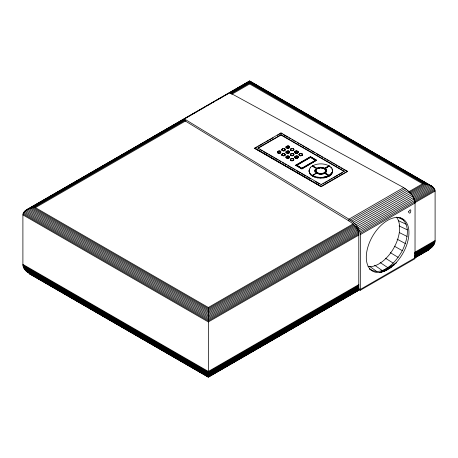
<?xml version="1.0" encoding="UTF-8"?>
<svg xmlns="http://www.w3.org/2000/svg" width="458" height="458" viewBox="0 0 458 458"><rect width="100%" height="100%" fill="white"/><g stroke="black" fill="none" stroke-linecap="round" stroke-linejoin="round"><path stroke-width="0.69" d="M359.902 289.17L208.344 376.671L28.196 272.665C25.413 270.81 22.911 267.89 22.9 264.386L22.9 214.882L23.329 213.01L25.488 210.48L249.656 80.969L432.512 186.629L434.671 189.16L435.1 191.032L435.1 240.536C435.089 244.04 432.587 246.959 429.804 248.814L414.845 257.419M348.933 220.939L348.967 219.176L403.67 187.597C409.131 190.997 414.421 196.31 415.057 203.014L415.022 258.678L360.314 290.257L358.774 289.29L358.809 233.798C358.19 228.136 353.502 223.825 348.933 220.939L184.271 120.357L184.271 118.874L348.967 219.176C354.423 222.582 359.719 227.895 360.349 234.599L360.314 290.257M369.583 268.955C382.648 277.685 396.582 261.112 402.307 250.675C407.099 240.902 411.547 224.826 400.429 217.733M277.451 151.701C280.113 156.281 282.975 148.444 277.451 151.701L277.451 152.583C278.098 153.859 281.521 153.482 280.657 151.816L280.657 151.461M281.716 149.468C286.92 145.175 285.082 154.655 281.716 149.468L281.779 150.087M281.722 149.823L281.779 149.205M281.716 154.46C285.489 150.447 286.651 158.428 281.779 155.079L281.779 154.203M285.157 150.081L285.214 149.463M286.044 146.966C291.248 142.678 289.41 152.159 286.044 146.966L286.107 147.585M286.044 147.327L286.107 146.709M285.157 155.079L285.214 154.46M286.044 151.964C291.328 147.648 289.324 157.271 286.044 151.964L286.107 152.617M286.044 152.359L286.107 151.701M286.044 156.962C286.468 155.628 288.74 155.64 289.485 156.699C290.109 158.766 285.878 158.937 286.044 156.962L286.107 157.581M286.044 157.317L286.107 156.699M289.485 147.585L289.542 146.966M289.485 152.617L289.542 151.964M290.429 149.205L290.435 150.087L291.248 150.693L292.994 150.693L293.813 150.081C294.317 148.226 291.208 147.957 290.429 149.205L290.435 150.087M290.372 149.823L290.607 149.319M289.485 157.575L289.542 156.957L289.542 157.317M290.607 154.317C289.599 156.315 294.591 156.413 293.807 154.197C288.998 150.991 290.257 158.325 293.87 154.46M290.429 159.195C293.091 163.775 295.954 155.938 290.429 159.195L290.435 160.077C291.231 161.874 295.536 160.168 292.994 158.943L292.994 158.583M298.198 151.964L298.135 152.583C292.462 155.995 295.416 147.356 298.198 152.319L298.135 151.701M294.7 152.319L294.757 151.701M294.7 156.962C299.961 152.651 297.998 162.241 294.7 156.962L294.757 157.609M298.135 157.604L298.198 156.957M302.526 154.46L302.463 155.079C296.79 158.491 299.744 149.852 302.526 154.815L302.463 154.197M299.028 154.821L299.085 154.203M313.535 175.385L312.345 176.072C308.028 174.195 308.034 167.834 312.345 165.956L316.512 168.361L316.512 169.076L315.127 170.496L314.927 171.372L315.127 169.781L316.512 168.361M309.03 171.372L309.431 169.615M315.808 170.674C316.936 166.535 325.695 166.701 325.781 171.366C324.659 175.5 315.894 175.34 315.808 170.674L315.98 172.116M315.808 171.372L315.98 169.924M325.615 172.111L325.781 170.668M326.462 172.242L326.462 169.775L325.077 168.361L329.25 165.951C333.561 167.828 333.561 174.189 329.25 176.067L328.06 175.38M332.565 170.651L332.165 173.118L329.25 176.067L329.25 175.351L332.165 172.408L330.985 174.046L329.25 175.351L325.077 172.947L326.462 171.527M27.377 272.075L208.344 376.642L208.144 377.031L29.352 273.81L29.77 273.037M208.144 377.031L30.8 274.508L31.001 274.119L29.352 273.581L29.77 273.289M28.407 272.281L28.407 272.527M208.132 376.293L208.344 376.671L208.562 376.293M277.903 151.609L277.451 152.583M286.107 147.064L286.559 146.612M281.779 149.726L283.468 150.476L285.157 149.726M286.107 147.23L287.796 147.974L289.485 147.23M286.107 152.096L286.559 151.644M281.779 155.079L281.779 154.724L282.592 155.336L283.92 155.434L285.157 154.724M286.107 152.228L287.796 152.972L289.485 152.222M286.107 157.054L286.559 156.602M290.429 149.726L292.118 150.476L293.807 149.726M286.107 157.22L287.796 157.97L289.485 157.22M294.757 152.062L295.21 151.609M294.7 151.964C295.124 153.298 297.397 153.281 298.135 152.222L298.135 152.583M299.085 154.558L299.263 153.957M294.757 157.22L296.446 157.97L298.135 157.22M299.028 154.46C299.452 155.794 301.725 155.783 302.463 154.724L302.463 155.079M315.98 171.418C318.098 174.321 323.497 174.315 325.615 171.412M295.21 156.63L294.935 156.842L294.935 156.459M26.432 210.193L24.577 211.264L208.344 317.36L358.603 230.609M27.669 209.478L197.713 111.305M198.251 110.996L200.186 109.88M201.343 109.21L205.751 106.662M206.919 105.993L208.842 104.882M210.016 104.201L211.934 103.096M213.113 102.415L214.407 101.665M215.592 100.983L223.069 96.667M224.26 95.98L249.656 81.318L429.707 185.272M25.711 211.041L23.856 212.111L208.344 318.631L358.671 231.834M184.07 119.612L30.634 208.201L25.488 210.48L208.344 316.049L358.202 229.532M229.859 93.18L249.656 81.747L427.366 184.351L431.43 185.914L412.841 196.648M184.597 119.899L32.186 207.898L30.634 208.201L208.344 310.799L354.979 226.143M230.448 93.426L249.656 82.337L425.814 184.047L427.366 184.351L410.66 193.992M185.33 120.219L33.789 207.709L32.186 207.898L208.344 309.602L354.566 225.181M231.101 93.793L249.656 83.081L424.211 183.858L425.814 184.047L410.328 192.99M353.696 224.569L208.344 308.486L33.789 207.709L35.426 207.651L185.879 120.786M231.702 94.331L249.656 83.963L422.574 183.795L424.211 183.858L409.366 192.429M254.803 148.037L281 132.912L347.364 171.229L347.364 171.584L321.167 186.709L254.803 148.455L254.803 148.037L321.167 186.349L347.364 171.229M257.241 146.984L254.803 148.392L321.167 186.709L321.167 186.349M258.461 146.285L262.726 143.818M263.945 143.119L265.159 142.415M266.379 141.711L268.205 140.658M269.424 139.953L270.644 139.249M271.863 138.545L273.082 137.841M277.348 135.379L281 133.267L282.231 133.976M281 134.698L257.894 148.037L321.167 184.568L344.273 171.229L281 134.698L281 135.053L344.273 171.584M281 135.053L257.894 148.392L259.125 149.102M295.656 165.212L310.495 156.647L316.673 160.214L301.839 168.996L295.656 165.212L301.839 168.779L316.673 160.214M295.656 165.424L310.495 156.859L316.673 160.432M296.647 165.212L310.495 157.22L315.688 160.214L301.839 168.424L296.647 165.212L301.839 168.212L315.688 160.214M296.647 165.424L310.495 157.432L315.688 160.432M312.345 176.072L312.345 175.357L316.512 172.952L315.127 171.532L314.927 170.657M312.648 166.494L312.648 165.767L316.822 168.172L320.795 167.256L324.774 168.166L328.941 165.762L328.941 166.489M312.648 175.529L316.822 173.118L320.795 174.034L324.774 173.118L328.941 175.523L328.941 176.244C323.926 178.775 317.669 178.78 312.648 176.25L312.648 175.529C317.669 178.059 323.926 178.053 328.941 175.523L323.84 177.2L323.84 177.922L328.941 176.244M327.751 167.176L324.774 168.899L324.774 168.166M322.993 183.87L324.207 183.166M325.426 182.467L327.247 181.414M328.466 180.71L329.68 180.011M330.899 179.307L332.113 178.603M333.332 177.904L337.586 175.443M338.805 174.744L342.452 172.637M350.404 220.08L405.107 188.496M351.836 221.117L406.538 189.538M353.221 222.273L407.923 190.688M35.426 207.651L208.344 307.484L353.227 223.836M408.954 191.662L422.574 183.795M354.538 223.521L409.24 191.936M355.769 224.849L410.471 193.265M356.891 226.241L411.593 194.656M356.37 226.607L208.344 312.07L29.163 208.619M411.496 194.782L428.837 184.769M356.456 227.866L208.344 313.381L27.801 209.146M412.229 195.669L430.199 185.295M357.881 227.666L412.589 196.087M357.687 228.49L208.344 314.715L26.57 209.764L249.656 80.969L249.656 83.963M358.734 229.12L413.442 197.535M413.316 197.713L432.512 186.629L249.656 81.055M413.637 198.841L433.423 187.414L430.949 185.982M359.421 230.569L414.129 198.984M414.353 199.694L434.144 188.261M359.931 231.994L414.639 200.409M358.614 233.07L208.344 319.827L23.329 213.01M414.267 200.942L434.671 189.16M358.826 234.061L208.344 320.938L23.009 213.938M414.559 201.886L434.991 190.087M360.246 233.362L414.954 201.778M358.895 235.028L208.344 321.945L22.9 214.882M414.656 202.831L435.1 191.032M360.349 234.599L415.057 203.014M358.895 284.533L208.344 371.449L22.9 264.386M379.339 272.728L396.685 262.715M414.656 252.341L435.1 240.536M358.872 285.277L208.344 372.182L22.94 265.136M381.171 272.401L394.796 264.529M414.622 253.085L435.06 241.286M358.791 285.998L208.344 372.864L23.055 265.886M383.558 271.703L391.607 267.054M414.513 253.829L434.945 242.036M358.666 286.708L208.344 373.493L23.244 266.625M414.959 254.207L434.757 242.774M358.9 287.149L208.344 374.077L23.513 267.363M414.662 254.957L434.487 243.513M358.677 287.807L208.344 374.604L23.85 268.085M414.971 255.306L434.15 244.234M358.809 288.202L208.344 375.073L24.268 268.794M414.542 256.028L433.732 244.944M358.9 288.569L208.344 375.491L24.749 269.493M414.662 256.377L433.251 245.643M358.94 288.901L208.344 375.846L25.31 270.174M414.719 256.698L432.69 246.324M358.94 289.198L208.344 376.144L25.934 270.833M414.713 256.995L432.066 246.982M211.842 374.146L213.09 373.43M220.527 369.137L221.764 368.421M231.679 362.696L232.922 361.98M297.5 324.693L298.736 323.978M321.333 310.93L322.575 310.215M341.13 299.503L342.366 298.788M345.092 297.213L346.334 296.498M352.265 293.074L355.082 291.448M359.513 289.107L208.344 376.384L26.621 271.468M414.65 257.276L431.379 247.618M208.344 376.556L359.421 289.336M414.524 257.522L430.623 248.225M210.365 375.594L214.075 373.453M218.409 370.951L219.645 370.241M221.5 369.165L222.737 368.455M223.973 367.74L225.21 367.024M227.065 365.953L228.307 365.238M229.544 364.528L231.399 363.452M232.635 362.742L233.872 362.026M235.727 360.956L236.963 360.24M238.2 359.524L239.437 358.809M241.297 357.738L242.534 357.022M243.77 356.313L245.625 355.242M246.862 354.526L248.099 353.811M249.335 353.095L251.19 352.025M252.432 351.309L256.761 348.813M257.997 348.097L261.707 345.956M266.041 343.454L270.369 340.952M274.697 338.456L275.939 337.741M277.794 336.67L279.031 335.954M280.267 335.239L281.504 334.523M283.359 333.453L284.595 332.737M285.832 332.027L287.074 331.311M288.929 330.241L290.166 329.525M291.403 328.81L293.257 327.739M294.494 327.023L295.731 326.308M296.967 325.598L298.828 324.527M300.064 323.812L304.393 321.31M305.629 320.594L307.484 319.524M311.2 317.383L313.054 316.312M314.291 315.596L318.001 313.455M322.335 310.953L326.663 308.452M327.899 307.742L329.136 307.026M330.991 305.955L332.227 305.24M333.464 304.524L334.706 303.809M336.561 302.738L337.798 302.022M339.653 300.952L340.889 300.236M342.126 299.526L343.363 298.811M345.218 297.74L346.46 297.024M347.696 296.309L349.551 295.238M350.788 294.523L352.025 293.813M353.261 293.097L355.116 292.027M356.353 291.311L357.595 290.595M415.12 257.379L416.98 256.308M418.217 255.598L422.545 253.097M423.782 252.381L425.637 251.31M359.685 289.639L208.545 377.031L360.017 289.576M414.811 257.808L428.648 249.959L428.23 249.438M360.349 289.427L428.648 249.959M283.015 148.85L282.231 149.108L282.231 148.753M291.666 148.85L290.887 149.108L290.887 148.753M283.015 153.842L282.231 154.106L282.231 153.751M291.666 153.842L290.887 154.106L290.887 153.751M299.898 153.945L299.538 154.106L299.538 153.751M312.648 165.767C317.669 163.231 323.926 163.225 328.941 165.762M288.666 156.086L288.666 156.441L286.92 156.441L286.92 156.086M318.333 168.326L320.291 168.023M279.592 150.991L279.592 151.346L278.687 151.346L278.687 150.991M288.248 150.991L288.248 151.38L287.343 151.38L287.343 150.991M296.899 150.991L296.899 151.346L295.994 151.346L295.994 150.991M296.899 155.983L296.899 156.373L295.994 156.373L295.994 155.983M321.304 168.023L323.256 168.321M289.542 147.321L288.666 146.091M293.87 149.823L292.994 148.592M298.135 152.056L297.322 151.088M302.463 154.558L301.65 153.59M285.214 149.823L284.344 148.592M289.542 152.354L288.666 151.088M293.813 154.558L292.994 153.59M298.198 157.346L297.322 156.086M285.214 154.815L284.344 153.59M397.767 217.378L403.63 219.972M398.426 220.71L406.16 224.231M399.067 225.926L407.328 229.847M29.352 273.81L30.8 274.508M399.428 232.612L407.048 236.431M397.138 239.173L405.336 243.536M229.676 92.659L403.67 187.597M394.361 246.175L402.307 250.675M283.462 134.686L287.761 137.171M288.992 137.881L290.217 138.591M292.061 139.656L293.292 140.366M294.523 141.075L295.748 141.78M297.591 142.844L298.822 143.554M300.053 144.264L301.278 144.974M302.509 145.684L304.352 146.749M305.583 147.459L309.883 149.943M311.114 150.653L314.801 152.783M316.644 153.842L320.331 155.972M321.556 156.682L322.787 157.392M324.63 158.457L325.861 159.166M327.086 159.876L328.93 160.941M330.161 161.651L331.392 162.361M332.617 163.071L334.46 164.136M335.691 164.84L336.922 165.55M338.147 166.26L339.991 167.325M341.221 168.034L342.452 168.744M343.677 169.454L347.364 171.584M313.839 167.181L315.035 167.868M325.672 174.006L326.869 174.693M260.35 149.812L262.194 150.877M263.424 151.587L267.724 154.065M268.955 154.775L273.254 157.26M274.479 157.97L278.166 160.1M279.397 160.804L280.622 161.514M282.466 162.579L283.697 163.288M284.922 163.998L286.153 164.708M287.996 165.773L289.227 166.483M290.452 167.193L292.296 168.252M293.526 168.962L294.752 169.672M295.983 170.382L300.282 172.866M301.513 173.576L305.812 176.055M307.037 176.765L310.724 178.895M315.024 181.379L319.323 183.858M33.6 275.876L34.837 276.592M36.079 277.308L40.407 279.809M44.741 282.311L48.456 284.452M49.693 285.168L51.554 286.239M55.269 288.385L57.124 289.456M58.361 290.172L60.221 291.242M61.458 291.958L62.694 292.673M63.937 293.389L65.792 294.46M67.028 295.175L68.271 295.891M69.507 296.607L71.362 297.677M72.604 298.393L73.841 299.108M75.696 300.179L76.933 300.895M78.175 301.61L79.411 302.326M81.266 303.396L82.509 304.112M84.364 305.183L85.6 305.898M86.843 306.614L88.079 307.329M89.934 308.4L91.176 309.116M92.413 309.831L93.65 310.547M95.51 311.617L96.747 312.333M101.081 314.835L104.796 316.976M106.033 317.692L107.888 318.768M109.748 319.839L113.464 321.98M114.7 322.695L116.555 323.772M117.792 324.487L119.034 325.197M120.271 325.913L122.126 326.989M123.368 327.699L124.605 328.415M125.841 329.13L127.702 330.201M132.036 332.703L133.272 333.418M134.509 334.134L136.369 335.204M137.606 335.92L138.843 336.636M140.698 337.706L141.94 338.422M143.177 339.138L144.413 339.853M146.274 340.924L147.51 341.639M148.747 342.355L149.989 343.071M151.844 344.141L153.081 344.857M157.415 347.359L161.13 349.506M162.367 350.221L164.227 351.292M166.082 352.362L169.798 354.509M171.034 355.225L172.895 356.295M176.605 358.442L178.465 359.513M179.702 360.228L180.939 360.944M182.181 361.654L184.036 362.73M188.37 365.232L189.606 365.948M190.849 366.658L192.704 367.734M193.94 368.45L195.177 369.159M197.037 370.236L198.274 370.951M199.511 371.667L200.753 372.377M202.608 373.453L203.844 374.169M205.087 374.879L206.323 375.594M390.359 252.661L398.179 257.373M385.413 258.175L393.222 263.161M380.14 262.52L387.777 267.649M374.615 265.211L382.218 270.535M369.491 266.258L376.923 271.617M369.394 268.731L372.245 270.821M326.663 170.651L326.663 171.366L326.462 170.49L325.077 169.071L325.077 168.361M309.03 170.662L309.431 172.414L310.604 174.051L312.345 175.357M428.448 249.57L426.999 250.268L427.2 250.658M208.344 376.642L208.545 377.031M332.296 170.193L332.565 171.361M325.781 171.366L325.615 169.924M290.435 160.077L290.607 158.955M332.165 168.893L332.165 169.609M330.985 167.256L330.985 167.971M330.985 174.046L330.985 174.756M329.25 165.951L329.25 166.666M326.68 176.525L326.68 177.246M326.462 169.775L326.462 170.49M325.878 168.962L325.878 169.672M325.117 169.231L325.117 169.929M325.117 172.105L325.117 172.803M325.077 172.947L325.077 173.662M324.321 172.7L324.321 173.399M323.732 167.708L323.732 168.435M323.291 173.158L323.291 173.857M322.317 167.37L322.317 168.097M322.089 167.891L322.089 168.59M322.089 173.445L322.089 174.149M320.795 167.256L320.795 167.983M320.795 173.548L320.795 174.246M320.795 177.435L320.795 178.156M319.507 167.891L319.507 168.59M319.507 173.45L319.507 174.149M319.278 167.37L319.278 168.097M318.304 173.158L318.304 173.863M317.863 167.708L317.863 168.435M317.749 177.206L317.749 177.927M317.268 172.706L317.268 173.405M316.822 168.172L316.822 168.899M316.478 169.231L316.478 169.929M316.478 172.111L316.478 172.809M316.512 172.952L316.512 173.662M315.717 168.962L315.717 169.678M315.127 169.781L315.127 170.496M315.127 171.532L315.127 172.248M314.915 176.53L314.915 177.252M312.345 165.956L312.345 166.672M310.604 167.267L310.604 167.977M310.604 174.051L310.604 174.767M309.431 172.414L309.431 173.13M302.291 153.957L302.291 154.312M302.291 154.964L302.291 155.319M302.011 153.745L302.011 154.106M302.011 155.176L302.011 155.531M301.65 155.336L301.65 155.691M301.227 155.434L301.227 155.794M300.774 153.453L300.774 153.808M300.774 155.468L300.774 155.829M300.322 155.434L300.322 155.794M299.898 155.336L299.898 155.691M299.538 155.176L299.538 155.531M299.263 154.964L299.263 155.325M299.085 154.724L299.085 155.079M298.135 156.699L298.135 157.083M297.963 151.461L297.963 151.816M297.963 152.468L297.963 152.823M297.963 156.453L297.963 156.842M297.963 157.46L297.963 157.85M297.683 151.249L297.683 151.604M297.683 152.674L297.683 153.035M297.683 156.247L297.683 156.63M297.683 157.672L297.683 158.056M297.322 152.835L297.322 153.195M297.322 157.833L297.322 158.216M296.899 152.938L296.899 153.293M296.899 157.936L296.899 158.319M296.446 150.957L296.446 151.312M296.446 152.972L296.446 153.327M296.446 155.949L296.446 156.338M296.446 157.97L296.446 158.354M295.994 152.938L295.994 153.293M295.994 157.936L295.994 158.319M295.576 151.088L295.576 151.449M295.576 152.835L295.576 153.195M295.576 156.086L295.576 156.47M295.576 157.833L295.576 158.216M295.21 152.674L295.21 153.035M295.21 157.672L295.21 158.056M294.935 151.461L294.935 151.816M294.935 152.468L294.935 152.823M294.935 157.466L294.935 157.85M294.757 152.228L294.757 152.583M293.807 149.205L293.813 150.081M293.807 154.197L293.813 155.079M293.807 159.195L293.813 160.077M293.635 148.959L293.635 149.319M293.635 149.966L293.635 150.327M293.635 153.957L293.635 154.312M293.635 154.964L293.635 155.319M293.635 158.955L293.635 159.31M293.635 159.962L293.635 160.317M293.355 148.753L293.355 149.108M293.355 150.178L293.355 150.533M293.355 153.745L293.355 154.106M293.355 155.176L293.355 155.531M293.355 158.743L293.355 159.103M293.355 160.168L293.355 160.529M292.994 150.339L292.994 150.693M292.994 155.336L292.994 155.691M292.994 160.329L292.994 160.689M292.576 150.442L292.576 150.796M292.576 155.434L292.576 155.794M292.576 158.485L292.576 158.84M292.576 160.432L292.576 160.787M292.118 150.476L292.124 150.831M292.118 153.453L292.124 153.808M292.118 155.468L292.124 155.829M292.118 158.451L292.124 158.806M292.118 160.466L292.124 160.821M291.666 150.442L291.666 150.796M291.666 155.434L291.666 155.794M291.666 158.485L291.666 158.84M291.666 160.432L291.666 160.787M291.248 148.592L291.248 148.947M291.248 150.339L291.248 150.693M291.248 153.59L291.248 153.945M291.248 155.336L291.248 155.691M291.248 160.334L291.248 160.689M290.887 150.178L290.887 150.533M290.887 155.176L290.887 155.531M290.887 158.743L290.887 159.103M290.887 160.174L290.887 160.529M290.607 149.972L290.607 150.327M290.607 154.964L290.607 155.325M290.607 159.962L290.607 160.317M290.429 154.203L290.435 155.079M289.485 146.703L289.485 147.064M289.485 151.701L289.485 152.096M289.485 156.699L289.485 157.054L289.307 156.453M289.307 146.463L289.307 146.818M289.307 147.47L289.307 147.825M289.307 151.461L289.307 151.85M289.307 152.468L289.307 152.858M289.307 157.46L289.307 157.821M289.032 146.251L289.032 146.612M289.032 147.682L289.032 148.037M289.032 151.249L289.032 151.644M289.032 152.674L289.032 153.069M289.032 157.672L289.032 158.027M288.666 147.842L288.666 148.197M288.666 152.835L288.666 153.23M288.666 157.833L288.666 158.187M288.248 145.993L288.248 146.348M288.248 147.94L288.248 148.3M288.248 152.938L288.248 153.333M288.248 155.983L288.248 156.344M288.248 157.936L288.248 158.291M287.796 145.959L287.796 146.314M287.796 147.974L287.796 148.335M287.796 150.957L287.796 151.346M287.796 152.972L287.796 153.367M287.796 155.949L287.796 156.31M287.796 157.97L287.796 158.325M287.343 145.993L287.343 146.348M287.343 147.94L287.343 148.3M287.343 152.938L287.343 153.333M287.343 155.983L287.343 156.344M287.343 157.936L287.343 158.291M286.92 146.096L286.92 146.451M286.92 147.842L286.92 148.197M286.92 151.088L286.92 151.484M286.92 152.835L286.92 153.23M286.92 157.833L286.92 158.193M286.559 147.682L286.559 148.037M286.559 152.674L286.559 153.069M286.559 157.672L286.559 158.033M286.279 146.463L286.279 146.818M286.279 147.47L286.279 147.831M286.279 151.461L286.279 151.85M286.279 152.468L286.279 152.863M286.279 156.459L286.279 156.813M286.279 157.466L286.279 157.821M285.157 149.205L285.157 149.56M285.157 154.197L285.157 154.558M284.979 148.959L284.979 149.319M284.979 149.966L284.979 150.327M284.979 153.957L284.979 154.312M284.979 154.964L284.979 155.319M284.704 148.753L284.704 149.108M284.704 150.178L284.704 150.533M284.704 153.745L284.704 154.106M284.704 155.176L284.704 155.531M284.344 150.339L284.344 150.693M284.344 155.336L284.344 155.691M283.92 150.442L283.92 150.796M283.92 155.434L283.92 155.794M283.468 150.476L283.468 150.831M283.468 153.453L283.468 153.808M283.468 155.468L283.468 155.829M283.015 150.442L283.015 150.796M283.015 155.434L283.015 155.794M282.592 148.592L282.592 148.947M282.592 150.339L282.592 150.693M282.592 153.59L282.592 153.945M282.592 155.336L282.592 155.691M282.231 150.178L282.231 150.533M282.231 155.176L282.231 155.531M281.951 149.972L281.951 150.327M281.951 154.964L281.951 155.325M280.828 151.701L280.828 152.583M280.657 152.468L280.657 152.823M280.376 152.674L280.376 153.035M280.015 151.088L280.015 151.449M280.015 152.835L280.015 153.195M279.592 152.938L279.592 153.293M279.14 150.957L279.14 151.312M279.14 152.972L279.14 153.327M278.687 152.938L278.687 153.293M278.264 151.088L278.264 151.449M278.264 152.835L278.264 153.195M277.903 152.674L277.903 153.035M277.628 151.461L277.628 151.816M277.628 152.468L277.628 152.823M321.167 184.568L321.167 184.923M281 132.912L281 133.267M208.344 307.484L208.344 376.671M396.416 217.086A29.255 16.889 -60 0 1 393.668 248.293A29.255 16.889 -60 0 1 368.055 266.579M408.542 211.877C410.683 216.892 412.315 205.281 408.542 211.877M429.593 248.431L429.804 248.814L429.593 248.431M389.323 268.543A30.159 17.415 -60 0 0 405.17 220.865A30.159 17.415 -60 0 0 368.352 245.534A30.159 17.415 -60 0 0 389.323 268.543"/></g></svg>
